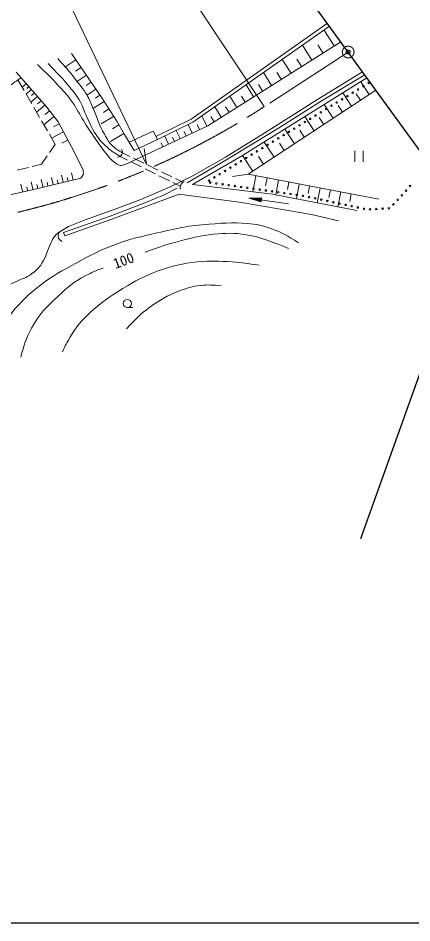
# Model space of a CAD drawing. Units: millimetres, scale not verified. Extents: x 40000 to 680000, y 20000 to 380000.
# Drawn here: x 214120 to 264600, y 205000 to 321123 of the extents above; entities that cross this region are included whole.
import ezdxf
from ezdxf.enums import TextEntityAlignment as Align

# ---------------------------------------------------------------- set-up
doc = ezdxf.new("R2010")
doc.units = ezdxf.units.MM
doc.header["$LTSCALE"] = 1000
doc.header["$PDMODE"] = 32
doc.header["$PDSIZE"] = 500
doc.linetypes.add('CHAIN', pattern=[18.5, 12, -1.5, 3.5, -1.5])
for name, color, linetype, lineweight in [('M-BMK', 2, 'CHAIN', 13), ('M-BMK-OTRS', 5, 'Continuous', 25), ('M-STR-HTXT', 7, 'Continuous', 13), ('M-TTL-BAND', 7, 'Continuous', 25), ('M-WORK', 1, 'Continuous', 13)]:
    doc.layers.add(name, color=color, linetype=linetype, lineweight=lineweight)
doc.layers.add('M-OTRS', color=6, linetype='Continuous')
doc.styles.add('ＭＳ ゴシック', font='')
doc.styles.get('ＭＳ ゴシック').set_extended_font_data('MS Gothic')

msp = doc.modelspace()

# ---------------------------------------------------------------- linework, layer by layer
at = {"layer": 'M-BMK'}
msp.add_line((256431, 316766), (245672, 309764), dxfattribs=at)
msp.add_circle((256431, 316766), 750, dxfattribs=at)
msp.add_arc((191025, 393512), 100000, 283.31121, 303.12565, dxfattribs=at)
at = {"layer": 'M-BMK-OTRS'}
for p, q in [((256431, 316766), (241758, 337007)), ((271104, 296524), (256431, 316766)), ((258042, 254330), (268134, 282581))]:
    msp.add_line(p, q, dxfattribs=at)
at = {"layer": 'M-OTRS'}
msp.add_point((256431, 316766), dxfattribs=at)
at = {"layer": 'M-STR-HTXT'}
for p, q in [((245672, 309764), (231853, 330597)), ((230582, 302329), (230262, 304393))]:
    msp.add_line(p, q, dxfattribs=at)
msp.add_lwpolyline([(230582, 302329), (215000, 335000), (186250, 335000)], dxfattribs=at)
at = {"layer": 'M-TTL-BAND'}
msp.add_line((40000, 205000), (579000, 205000), dxfattribs=at)
at = {"layer": 'M-WORK'}
for p, q in [((236308, 308158), (253765, 320453)), ((236539, 307770), (254025, 320086)), ((254626, 317555), (253333, 319598)), ((255471, 318090), (238454, 307317)), ((251766, 315744), (250562, 317647)), ((253196, 316650), (252549, 317671)), ((220964, 316594), (224840, 310880)), ((221525, 315767), (220111, 314807)), ((222197, 314777), (221490, 314297)), ((249103, 314059), (247982, 315830)), ((250434, 314902), (249832, 315853)), ((217795, 309708), (213875, 314164)), ((222869, 313787), (221606, 312930)), ((246624, 312489), (245580, 314138)), ((247863, 313274), (247303, 314159)), ((252644, 310766), (258263, 314239)), ((253087, 310546), (258549, 313844)), ((214885, 311842), (214147, 313127)), ((215146, 312689), (214643, 312264)), ((223468, 312903), (222837, 312475)), ((258842, 313440), (242868, 303472)), ((244315, 311028), (243343, 312563)), ((245469, 311758), (244948, 312583)), ((259136, 311332), (258065, 312955)), ((215882, 310108), (215134, 311408)), ((215792, 311925), (215149, 311382)), ((215469, 312307), (215217, 312094)), ((216171, 311475), (215850, 311204)), ((224067, 312020), (222927, 311246)), ((224609, 311221), (224039, 310834)), ((259971, 311883), (243617, 301087)), ((256864, 309832), (255755, 311513)), ((258000, 310582), (257465, 311394)), ((216551, 311026), (215745, 310345)), ((217028, 310462), (216625, 310121)), ((225138, 310415), (223777, 309544)), ((224840, 310880), (226758, 307883)), ((242166, 309667), (241261, 311096)), ((243241, 310347), (242755, 311115)), ((245731, 306415), (252644, 310766)), ((247493, 306976), (253087, 310546)), ((216878, 308374), (216131, 309674)), ((217504, 309897), (216493, 309044)), ((218102, 309190), (217596, 308763)), ((219269, 307808), (217795, 309708)), ((225748, 309462), (225067, 309027)), ((240165, 308400), (239323, 309731)), ((241166, 309034), (240713, 309748)), ((254511, 308279), (253362, 310020)), ((255688, 309056), (255133, 309896)), ((217875, 306640), (217127, 307940)), ((218699, 308482), (217431, 307411)), ((221288, 303948), (219269, 307808)), ((226356, 308509), (224783, 307555)), ((226758, 307883), (227771, 306191)), ((231781, 305929), (236308, 308158)), ((231980, 305525), (236539, 307770)), ((238292, 307241), (237670, 308567)), ((239234, 307811), (238813, 308476)), ((252073, 306670), (250883, 308473)), ((253292, 307474), (252718, 308345)), ((219398, 307561), (218663, 307176)), ((227024, 307408), (226237, 306931)), ((238454, 307317), (227824, 302335)), ((228355, 305200), (231447, 306617)), ((231447, 306617), (231980, 305525)), ((234901, 305652), (234402, 306718)), ((236435, 306371), (235922, 307466)), ((237363, 306806), (237053, 307469)), ((240761, 302874), (247493, 306976)), ((249549, 305003), (248315, 306871)), ((250811, 305836), (250216, 306738)), ((218862, 304921), (218124, 306206)), ((219937, 306531), (218399, 305727)), ((220500, 305455), (219731, 305053)), ((227691, 306307), (225978, 305268)), ((227771, 306191), (228996, 304113)), ((231980, 305525), (228996, 304113)), ((233409, 304952), (232923, 305990)), ((234155, 305302), (233906, 305835)), ((235668, 306011), (235412, 306559)), ((240687, 303265), (245731, 306415)), ((218126, 303861), (218862, 304921)), ((232683, 304612), (232440, 305131)), ((246933, 303276), (245656, 305211)), ((248241, 304140), (247624, 305074)), ((217104, 302390), (217840, 303450)), ((222475, 301594), (221288, 303948)), ((227215, 303380), (228154, 302910)), ((227498, 303840), (228447, 303375)), ((228896, 303155), (230243, 302495)), ((242868, 303472), (236474, 299755)), ((236584, 300939), (240687, 303265)), ((244224, 301488), (242901, 303492)), ((245579, 302382), (244940, 303350)), ((257295, 304081), (257295, 302681)), ((258345, 302681), (258345, 304081)), ((213983, 301590), (215436, 301963)), ((215920, 302087), (217104, 302390)), ((228601, 302686), (229943, 302015)), ((230692, 302275), (232039, 301615)), ((235788, 299997), (240761, 302874)), ((219890, 300049), (219680, 300971)), ((221171, 300342), (220962, 301257)), ((222146, 300564), (222510, 301097)), ((222510, 301097), (222475, 301594)), ((230390, 301792), (231732, 301121)), ((232179, 300897), (233520, 300226)), ((232489, 301396), (233836, 300736)), ((233529, 299411), (236584, 300939)), ((243617, 301087), (241622, 300774)), ((243617, 301087), (260374, 297864)), ((244599, 300898), (244200, 298823)), ((214675, 298858), (214459, 299806)), ((215993, 299159), (215778, 300100)), ((216285, 299152), (222146, 300564)), ((216647, 299309), (216540, 299776)), ((217301, 299458), (217087, 300392)), ((217950, 299606), (217844, 300070)), ((218600, 299755), (218388, 300683)), ((219245, 299902), (219140, 300363)), ((220531, 300195), (220426, 300653)), ((233968, 300002), (234906, 299533)), ((234285, 300516), (235234, 300051)), ((236474, 299755), (246744, 298516)), ((246052, 300619), (245852, 299581)), ((247504, 300339), (247139, 298440)), ((248834, 300084), (248651, 299134)), ((250163, 299828), (249797, 297928)), ((206881, 297079), (216285, 299152)), ((215334, 299009), (215227, 299479)), ((226140, 295321), (234745, 298545)), ((229862, 297822), (233529, 299411)), ((230371, 297403), (232858, 298451)), ((232858, 298451), (234527, 299286)), ((234745, 298545), (242764, 297452)), ((246744, 298516), (257534, 296438)), ((251493, 299572), (251310, 298622)), ((252822, 299316), (252457, 297416)), ((254153, 299061), (253970, 298110)), ((255483, 298805), (255117, 296904)), ((256813, 298549), (256631, 297598)), ((225914, 295698), (230371, 297403)), ((226452, 296543), (229862, 297822)), ((242764, 297452), (251742, 295907)), ((245339, 298043), (243681, 298017)), ((243681, 298017), (245267, 297533)), ((248792, 297295), (243681, 298017)), ((245296, 297738), (243989, 297923)), ((245310, 297837), (244003, 298022)), ((245289, 297689), (244297, 297829)), ((245317, 297887), (244325, 298027)), ((245282, 297639), (244605, 297735)), ((245324, 297936), (244647, 298032)), ((245275, 297590), (244913, 297641)), ((245331, 297986), (244969, 298037)), ((245268, 297540), (245221, 297547)), ((245267, 297533), (245339, 298043)), ((245338, 298035), (245291, 298042)), ((222696, 295237), (226452, 296543)), ((219946, 293620), (225914, 295698)), ((220093, 293163), (226140, 295321)), ((220591, 294385), (222696, 295237)), ((251742, 295907), (255178, 295108)), ((219587, 293797), (220591, 294385)), ((220093, 293163), (219946, 293620)), ((228121, 283971), (228821, 283971))]:
    msp.add_line(p, q, dxfattribs=at)
for centre, radius in [((258381, 312378), 100), ((259063, 312796), 100), ((256334, 311124), 100), ((257017, 311542), 100), ((257699, 311960), 100), ((254970, 310288), 100), ((255652, 310706), 100), ((252924, 309034), 100), ((253606, 309452), 100), ((254288, 309870), 100), ((250878, 307780), 100), ((251560, 308198), 100), ((252242, 308616), 100), ((248831, 306526), 100), ((249513, 306944), 100), ((250195, 307362), 100), ((247467, 305690), 100), ((248149, 306108), 100), ((245421, 304436), 100), ((246103, 304854), 100), ((246785, 305272), 100), ((243374, 303182), 100), ((244056, 303600), 100), ((244738, 304018), 100), ((241328, 301928), 100), ((242010, 302346), 100), ((242692, 302764), 100), ((239282, 300674), 100), ((239964, 301092), 100), ((240646, 301510), 100), ((238599, 300256), 100), ((238749, 300011), 100), ((239542, 299901), 100), ((240334, 299790), 100), ((241126, 299679), 100), ((241919, 299569), 100), ((264367, 299581), 100), ((242711, 299458), 100), ((243503, 299345), 100), ((244295, 299231), 100), ((245086, 299116), 100), ((245878, 299001), 100), ((246670, 298887), 100), ((247462, 298772), 100), ((248253, 298657), 100), ((249045, 298543), 100), ((249837, 298428), 100), ((263307, 298385), 100), ((263849, 298973), 100), ((250629, 298313), 100), ((251413, 298157), 100), ((252195, 297989), 100), ((252977, 297821), 100), ((253759, 297653), 100), ((254542, 297485), 100), ((255324, 297318), 100), ((262224, 297207), 100), ((262765, 297796), 100), ((256106, 297150), 100), ((256888, 296982), 100), ((257670, 296814), 100), ((258453, 296646), 100), ((259243, 296578), 100), ((260041, 296622), 100), ((260840, 296666), 100), ((261639, 296710), 100), ((228121, 284496), 525)]:
    msp.add_circle(centre, radius, dxfattribs=at)
for centre, radius, start, end in [((226889, 303896), 611, 266.95074, 40.45967), ((235638, 299433), 738, 108.33491, 202.4655), ((220006, 293176), 749, 124.00603, 250.244)]:
    msp.add_arc(centre, radius, start, end, dxfattribs=at)
for points, knots in [([(219205, 315920), (220275, 314743), (220588, 314414), (221390, 313380), (222029, 312555), (222415, 312107), (222953, 311213), (223308, 310623), (223413, 310242), (223698, 309615), (224302, 308292), (224461, 307463), (225190, 306205), (225568, 305553), (225747, 305134), (226309, 304633), (226726, 304262), (226940, 304126), (227498, 303840)], [0, 0, 0, 0, 1, 1, 1, 2, 2, 2, 3, 3, 3, 4, 4, 4, 5, 5, 5, 6, 6, 6, 6]), ([(216591, 315169), (217890, 313917), (218262, 313580), (219255, 312487), (219911, 311767), (220308, 311386), (220889, 310605), (221520, 309758), (221732, 309190), (222292, 308296), (222862, 307386), (223182, 306876), (223784, 305987), (224373, 305119), (224686, 304617), (225347, 303803), (225845, 303190), (226121, 302809), (226786, 302382), (226930, 302289), (227026, 302252), (227194, 302222), (227440, 302178), (227573, 302244), (227824, 302335)], [0, 0, 0, 0, 1, 1, 1, 2, 2, 2, 3, 3, 3, 4, 4, 4, 5, 5, 5, 6, 6, 6, 7, 7, 7, 8, 8, 8, 8]), ([(217960, 315276), (219192, 314019), (219566, 313669), (220482, 312541), (221075, 311810), (221445, 311424), (221938, 310623), (222432, 309819), (222533, 309277), (222946, 308429), (223386, 307525), (223551, 306968), (224118, 306138), (224588, 305450), (224904, 305089), (225530, 304540), (226131, 304012), (226413, 303844), (227215, 303380)], [0, 0, 0, 0, 1, 1, 1, 2, 2, 2, 3, 3, 3, 4, 4, 4, 5, 5, 5, 6, 6, 6, 6]), ([(214501, 313453), (214205, 313257), (214129, 313204), (213893, 313042), (213405, 312706), (213138, 312509), (212662, 312157), (212059, 311713), (211748, 311427), (211138, 310993), (210522, 310555), (210201, 310261), (209522, 309928), (209012, 309677), (208695, 309588), (208137, 309484), (207433, 309352), (207023, 309360), (206307, 309359), (205189, 309358), (204564, 309430), (203448, 309501), (202045, 309590), (201260, 309646), (199860, 309768), (198478, 309888), (197710, 310021), (196326, 310123), (195128, 310211), (194450, 310349), (193253, 310247), (192413, 310176), (191951, 310033), (191140, 309803), (190162, 309526), (189651, 309255), (188707, 308880), (186263, 307909), (184919, 307301), (182508, 306251), (178501, 304506), (176287, 303461), (172305, 301660), (169555, 300417), (167896, 299953), (165272, 298463), (163634, 297534), (162847, 296792), (161435, 295546), (160387, 294620), (159816, 294063), (158971, 292949), (158026, 291701), (157767, 291104), (157000, 289459)], [0, 0, 0, 0, 1, 1, 1, 2, 2, 2, 3, 3, 3, 4, 4, 4, 5, 5, 5, 6, 6, 6, 7, 7, 7, 8, 8, 8, 9, 9, 9, 10, 10, 10, 11, 11, 11, 12, 12, 12, 13, 13, 13, 14, 14, 14, 15, 15, 15, 16, 16, 16, 17, 17, 17, 18, 18, 18, 18]), ([(209627, 276752), (209251, 277236), (209126, 277447), (208899, 277942), (208539, 278726), (208479, 279246), (208473, 280109), (208466, 280991), (208546, 281495), (208775, 282346), (209009, 283221), (209122, 283756), (209645, 284495), (210187, 285261), (210635, 285592), (211403, 286129), (212293, 286751), (212930, 286864), (213907, 287337), (214650, 287697), (215140, 287775), (215808, 288261), (216427, 288711), (216774, 289012), (217175, 289664), (217749, 290595), (217834, 291238), (218312, 292221), (218491, 292590), (218549, 292829), (218809, 293145), (219061, 293451), (219216, 293554), (219587, 293797)], [0, 0, 0, 0, 1, 1, 1, 2, 2, 2, 3, 3, 3, 4, 4, 4, 5, 5, 5, 6, 6, 6, 7, 7, 7, 8, 8, 8, 9, 9, 9, 10, 10, 10, 11, 11, 11, 11]), ([(210023, 276898), (210382, 278219), (210539, 278665), (211022, 279736), (211701, 281239), (212238, 282030), (213300, 283292), (214587, 284821), (215391, 285634), (216977, 286849), (218651, 288132), (219718, 288680), (221572, 289686), (223456, 290708), (224516, 291303), (226527, 292044), (228596, 292806), (229812, 293077), (231962, 293562), (234525, 294141), (235975, 294495), (238596, 294681), (240822, 294840), (242093, 294943), (244310, 294681), (245224, 294573), (245717, 294378), (246588, 294082), (248035, 293589), (248540, 293213), (250064, 292283)], [0, 0, 0, 0, 1, 1, 1, 2, 2, 2, 3, 3, 3, 4, 4, 4, 5, 5, 5, 6, 6, 6, 7, 7, 7, 8, 8, 8, 9, 9, 9, 10, 10, 10, 10]), ([(230407, 291080), (232454, 291822), (233060, 292046), (234809, 292498), (236495, 292934), (237444, 293228), (239178, 293377), (240806, 293518), (241750, 293596), (243361, 293324), (244738, 293091), (245485, 292815), (246798, 292338), (247588, 292052), (247864, 291947), (248796, 291539)], [0, 0, 0, 0, 1, 1, 1, 2, 2, 2, 3, 3, 3, 4, 4, 4, 5, 5, 5, 5]), ([(219797, 278312), (220186, 279164), (220346, 279428), (220756, 280110), (221614, 281536), (222221, 282290), (223454, 283407), (224918, 284734), (225839, 285382), (227530, 286404), (229232, 287433), (230216, 288002), (232085, 288682), (233980, 289371), (235115, 289612), (237120, 289821), (238844, 290000), (239828, 289945), (241556, 289821), (242920, 289723), (243408, 289661), (245033, 289401)], [0, 0, 0, 0, 1, 1, 1, 2, 2, 2, 3, 3, 3, 4, 4, 4, 5, 5, 5, 6, 6, 6, 7, 7, 7, 7]), ([(214462, 277593), (214895, 279290), (215121, 279938), (215841, 281309), (216815, 283164), (217728, 284013), (219258, 285445), (220516, 286623), (221264, 287291), (222794, 288083), (223633, 288516), (223974, 288681), (225012, 289042)], [0, 0, 0, 0, 1, 1, 1, 2, 2, 2, 3, 3, 3, 4, 4, 4, 4]), ([(227996, 281236), (229265, 282593), (229716, 283064), (231006, 284007), (232353, 284990), (233187, 285466), (234736, 286084), (235774, 286499), (236395, 286683), (237507, 286804), (238541, 286916), (238980, 286878), (240171, 286751)], [0, 0, 0, 0, 1, 1, 1, 2, 2, 2, 3, 3, 3, 4, 4, 4, 4])]:
    msp.add_open_spline(points, degree=3, knots=knots, dxfattribs=at)

# ---------------------------------------------------------------- texts
at = {"layer": 'M-WORK', "style": 'ＭＳ ゴシック'}
msp.add_text('100', height=1320, rotation=20.695, dxfattribs=at).set_placement((227634, 290012), align=Align.MIDDLE_CENTER)

doc.saveas('drawing.dxf')
